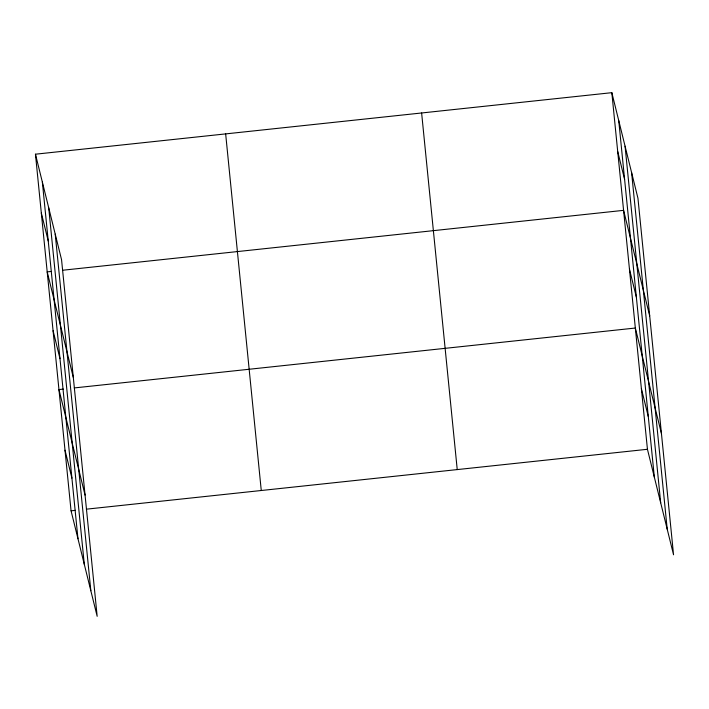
<?xml version="1.0" encoding="UTF-8"?>
<svg xmlns="http://www.w3.org/2000/svg" width="709" height="709" viewBox="0 0 709 709"><rect width="100%" height="100%" fill="white"/><g stroke="black" fill="none" stroke-linecap="round" stroke-linejoin="round"><path stroke-width="1.06" d="M35.45 154.199L61.559 259.716L97.168 616.325L71.06 510.817L35.45 154.199L611.832 92.675L637.94 198.183L673.55 554.801L647.441 449.284L611.832 92.675M51.571 271.414L47.202 271.884L73.311 377.401M62.507 270.253L623.583 210.351L649.692 315.868M63.323 389.099L58.953 389.569L85.062 495.077M74.259 387.929L635.335 328.037L661.444 433.553M71.06 510.817L75.429 510.347M86.365 509.177L647.441 449.284M617.707 151.513L624.611 179.43M629.459 269.198L636.363 297.115M641.388 388.656L648.292 416.573M41.326 213.046L48.23 240.963M53.078 330.722L59.981 358.639M65.006 450.188L71.91 478.105M631.604 172.579L667.213 529.189M625.072 146.196L660.682 502.805M618.735 120.592L654.345 477.201M421.625 112.979L457.234 469.588M225.657 133.895L261.267 490.513M55.222 234.112L90.832 590.721M48.699 207.728L84.3 564.337M42.363 182.116L77.963 538.734"/></g></svg>
